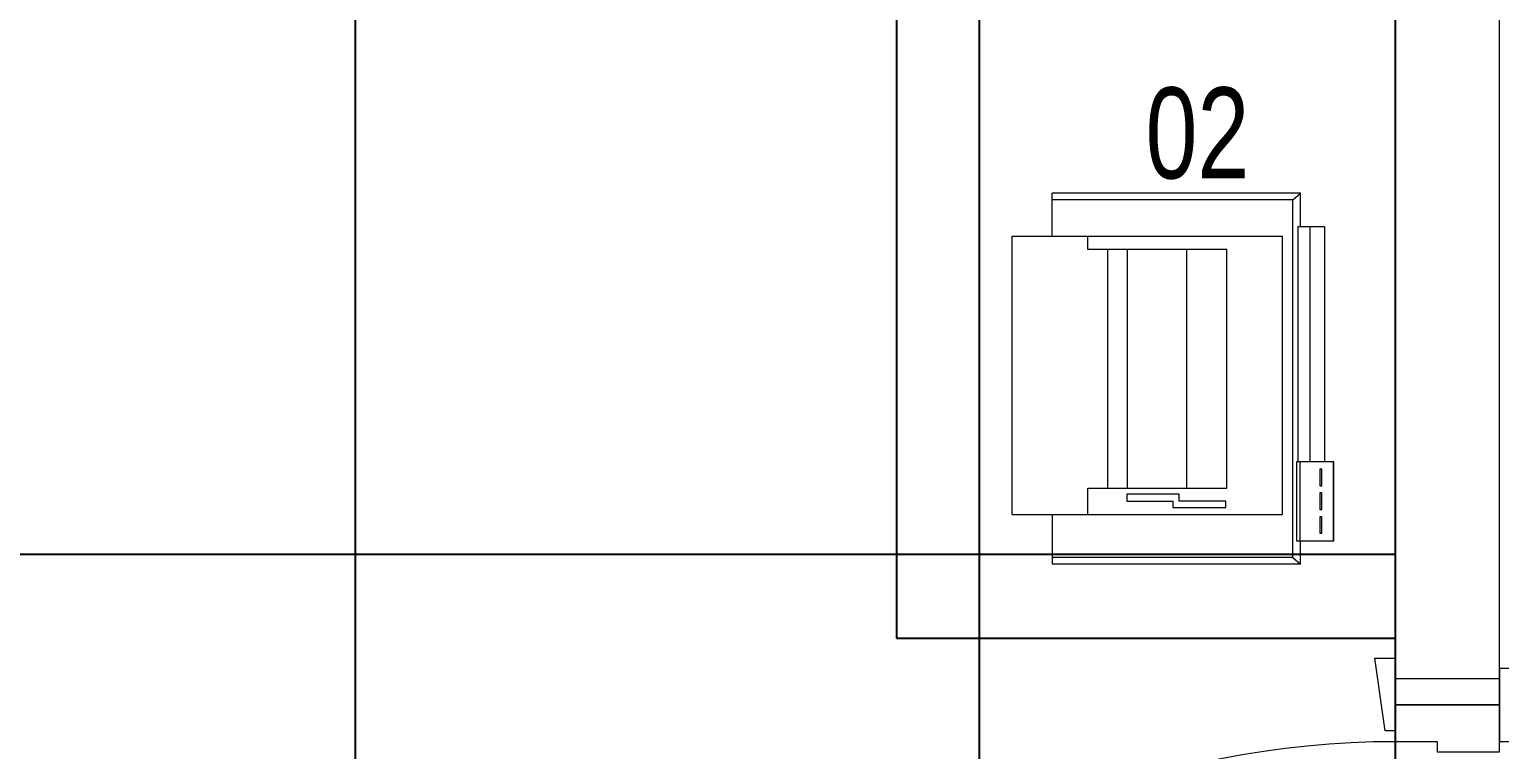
# Model space of a CAD drawing. Extents: x -12260 to 57327, y -29287 to 19916.
# Drawn here: x 21902 to 23316, y 6122 to 6814 of the extents above; entities that cross this region are included whole.
import ezdxf

# ---------------------------------------------------------------- set-up
doc = ezdxf.new("R2010")
doc.units = 0
doc.header["$LTSCALE"] = 0.25
doc.linetypes.add('DASHDOT', pattern=[25.4, 12.7, -6.35, 0, -6.35])
for name, color, linetype, lineweight in [('01-First Floor$0$72_EGR_EQP_TAG', 142, 'Continuous', 5), ('01-First Floor$0$LOADING', 253, 'Continuous', 5), ('01-First Floor$0$Walls', 251, 'Continuous', 5), ('01-First Floor$0$Wooden Joinery', 251, 'Continuous', 5), ('E-LITE-CLNG-CNDT', 6, 'DASHDOT', 35)]:
    doc.layers.add(name, color=color, linetype=linetype, lineweight=lineweight)
doc.layers.add('01-First Floor$0$FALSE CEILING', color=251, linetype='Continuous')
doc.styles.add('01-First Floor$0$X3G_ENTITY_257CFD', font='swisscl.ttf', dxfattribs={"height": 200})

# ---------------------------------------------------------------- blocks, each defined once
blk = doc.blocks.new('01-First Floor$0$A$C72370EFE')
at = {"layer": '01-First Floor$0$Wooden Joinery'}
for p, q in [((-0.01, -0.04), (-0.02, -0.04)), ((-0.01, -0.03), (-0.01, -0.07)), ((0, -0.03), (-0.01, -0.03)), ((0.04, -0.03), (0.05, -0.03)), ((0.05, -0.03), (0.05, -0.07)), ((0.05, -0.04), (0.06, -0.04)), ((-0.05, -0.07), (-0.05, -0.16)), ((-0.03, -0.07), (-0.03, -0.16)), ((-0.01, -0.06), (-0.02, -0.06)), ((0, -0.07), (-0.01, -0.07)), ((0.04, -0.07), (0.05, -0.07)), ((0.05, -0.06), (0.06, -0.06)), ((0.07, -0.07), (0.07, -0.16)), ((0.09, -0.07), (0.09, -0.16)), ((-0.01, -0.17), (-0.02, -0.17)), ((-0.01, -0.17), (-0.01, -0.19)), ((0.05, -0.17), (0.06, -0.17)), ((0.05, -0.17), (0.05, -0.19)), ((-0.01, -0.19), (-0.02, -0.19)), ((0.05, -0.19), (0.06, -0.19))]:
    blk.add_line(p, q, dxfattribs=at)
for centre, radius, start, end in [((-0.02, -0.07), 0.03, 90, 180), ((0.06, -0.07), 0.03, 0, 90), ((-0.02, -0.07), 0.01, 90, 180), ((0.06, -0.07), 0.01, 0, 90), ((-0.02, -0.16), 0.03, 180, 270), ((-0.02, -0.16), 0.01, 180, 270), ((0.06, -0.16), 0.01, 270, 0), ((0.06, -0.16), 0.03, 270, 0)]:
    blk.add_arc(centre, radius, start, end, dxfattribs=at)
blk = doc.blocks.new('01-First Floor$0$A$C5DAD61B4')
at = {"layer": '01-First Floor$0$Wooden Joinery'}
for points in [[(80, 959.1), (80, 969.1), (10, 979.1), (10, 959.1)], [(940, 959.1), (940, 969.1), (1010, 979.1), (1010, 959.1)], [(70, 859.1), (70, 849.1), (0, 839.1), (0, 859.1)], [(120, 859.1), (120, 0), (80, 0), (80, 859.1)], [(950, 859.1), (950, 849.1), (1020, 839.1), (1020, 859.1)]]:
    blk.add_lwpolyline(points, close=True, dxfattribs=at)
for points in [[(45, 859.1), (45, 959.1), (20, 959.1), (20, 859.1), (45, 859.1)], [(45, 859.1), (80, 859.1), (80, 899.1), (90, 899.1), (90, 959.1), (45, 959.1), (45, 859.1)], [(975, 859.1), (940, 859.1), (940, 899.1), (930, 899.1), (930, 959.1), (975, 959.1), (975, 859.1)], [(975, 859.1), (975, 959.1), (1000, 959.1), (1000, 859.1), (975, 859.1)]]:
    blk.add_lwpolyline(points, dxfattribs=at)
blk.add_arc((80, 859.1), 860, 272.666, 0, dxfattribs=at)
at = {"layer": '01-First Floor$0$Wooden Joinery', "xscale": 999.9999999998854, "yscale": 999.9999999998854, "zscale": 999.9999999998854, "rotation": 180}
blk.add_blockref('01-First Floor$0$A$C72370EFE', (120, 0), dxfattribs=at)
blk = doc.blocks.new('01-First Floor$0$ITPPLT2C-P')
at = {"color": 0}
for p, q in [((0.0229, 0.0318), (0.2618, 0.0318)), ((0.0304, 0.0256), (0.0229, 0.0318)), ((0.0229, 0), (0.0229, 0.0318)), ((0.2618, -0.0096), (0.2618, 0.0318)), ((0.0304, -0.3182), (0.0304, 0.0256)), ((0.0304, 0.0256), (0.2618, 0.0256)), ((0, 0), (0, -0.2262)), ((0.0252, 0), (0, 0)), ((0.0139, 0), (0.0139, -0.2262)), ((0.0252, 0), (0.0139, 0)), ((0.0252, -0.2262), (0.0252, 0)), ((0.0401, -0.2769), (0.0401, -0.0096)), ((0.3, -0.0096), (0.0401, -0.0096)), ((0.2274, -0.0222), (0.2274, -0.0096)), ((0.3, -0.2769), (0.3, -0.0096)), ((0.0939, -0.2515), (0.0939, -0.0222)), ((0.0939, -0.0222), (0.2274, -0.0222)), ((0.1321, -0.2515), (0.1321, -0.0222)), ((0.1894, -0.2515), (0.1894, -0.0222)), ((0.2082, -0.2515), (0.2082, -0.0222)), ((-0.0091, -0.2262), (0.0267, -0.2262)), ((-0.0091, -0.3023), (-0.0091, -0.2262)), ((-0.0087, -0.2262), (0.0236, -0.2262)), ((-0.0087, -0.3023), (-0.0087, -0.2262)), ((0, -0.2262), (0.0252, -0.2262)), ((0.0023, -0.2495), (0.0023, -0.2334)), ((0.0023, -0.2334), (0.0045, -0.2334)), ((0.0045, -0.2334), (0.0045, -0.2495)), ((0.0139, -0.2262), (0.0252, -0.2262)), ((0.0236, -0.2262), (0.0236, -0.3023)), ((0.0267, -0.2262), (0.0267, -0.3023)), ((0.0045, -0.2495), (0.0023, -0.2495)), ((0.2274, -0.2515), (0.0939, -0.2515)), ((0.2274, -0.2769), (0.2274, -0.2515)), ((0.0023, -0.2721), (0.0023, -0.2562)), ((0.0023, -0.2562), (0.0045, -0.2562)), ((0.0045, -0.2562), (0.0045, -0.2721)), ((0.0947, -0.2701), (0.0947, -0.2641)), ((0.0947, -0.2641), (0.1395, -0.2641)), ((0.1395, -0.2575), (0.19, -0.2575)), ((0.1395, -0.2641), (0.1395, -0.2575)), ((0.19, -0.2641), (0.1457, -0.2641)), ((0.1457, -0.2641), (0.1457, -0.2701)), ((0.19, -0.2575), (0.19, -0.2641)), ((0.0045, -0.2721), (0.0023, -0.2721)), ((0.0023, -0.295), (0.0023, -0.2793)), ((0.0023, -0.2793), (0.0045, -0.2793)), ((0.0045, -0.2793), (0.0045, -0.295)), ((0.3, -0.2769), (0.0401, -0.2769)), ((0.1457, -0.2701), (0.0947, -0.2701)), ((0.2618, -0.2769), (0.2618, -0.3246)), ((0.0045, -0.295), (0.0023, -0.295)), ((0.0267, -0.3023), (-0.0091, -0.3023)), ((0.0236, -0.3023), (-0.0087, -0.3023)), ((0.0229, -0.3246), (0.0229, -0.3023)), ((0.0304, -0.3182), (0.0229, -0.3246)), ((0.0229, -0.3246), (0.2618, -0.3246)), ((0.0304, -0.3182), (0.2618, -0.3182))]:
    blk.add_line(p, q, dxfattribs=at)
blk = doc.blocks.new('01-First Floor')
at = {"layer": '01-First Floor$0$FALSE CEILING', "linetype": 'Continuous'}
for p, q in [((22215.6, 5110), (22215.6, 8610)), ((22815.6, 5110), (22815.6, 8610)), ((19215.6, 6310), (23215.6, 6310))]:
    blk.add_line(p, q, dxfattribs=at)
at = {"layer": '01-First Floor$0$FALSE CEILING'}
for p, q in [((22735.6, 8130, -0.1), (22735.6, 6229.1, -0.1)), ((22735.6, 6229.1, -0.1), (23215.6, 6229.1, -0.1))]:
    blk.add_line(p, q, dxfattribs=at)
blk.add_lwpolyline([(19215.6, 5110), (23215.6, 5110), (23215.6, 8610), (19215.6, 8610)], close=True, dxfattribs=at)
at = {"layer": '01-First Floor$0$LOADING'}
for p, q in [((22735.6, 8130, -0.1), (22735.6, 6229.1, -0.1)), ((22735.6, 6229.1, -0.1), (23215.6, 6229.1, -0.1))]:
    blk.add_line(p, q, dxfattribs=at)
at = {"layer": '01-First Floor$0$Walls'}
for p, q in [((23215.6, 6150), (23215.6, 8610)), ((23315.6, 6150), (23315.6, 8610)), ((23315.6, 6190), (23215.6, 6190))]:
    blk.add_line(p, q, dxfattribs=at)
at = {"layer": '01-First Floor$0$LOADING', "extrusion": (7.77425e-06, 2.55393e-17, -1), "xscale": 1000, "yscale": 1000, "zscale": 1000}
blk.add_blockref('01-First Floor$0$ITPPLT2C-P', (-23147.1, 6625, 0.3), dxfattribs=at)
at = {"layer": '01-First Floor$0$Wooden Joinery', "xscale": -1, "rotation": 270}
blk.add_blockref('01-First Floor$0$A$C5DAD61B4', (22356.5, 5190), dxfattribs=at)
at = {"layer": '01-First Floor$0$72_EGR_EQP_TAG', "insert": (23025.1, 6758.5, -0.1), "char_height": 87.47, "attachment_point": 2, "style": '01-First Floor$0$X3G_ENTITY_257CFD'}
blk.add_mtext('02', dxfattribs=at)

msp = doc.modelspace()

# ---------------------------------------------------------------- block references
at = {"layer": 'E-LITE-CLNG-CNDT'}
msp.add_blockref('01-First Floor', (0, 0), dxfattribs=at)

doc.saveas('drawing.dxf')
